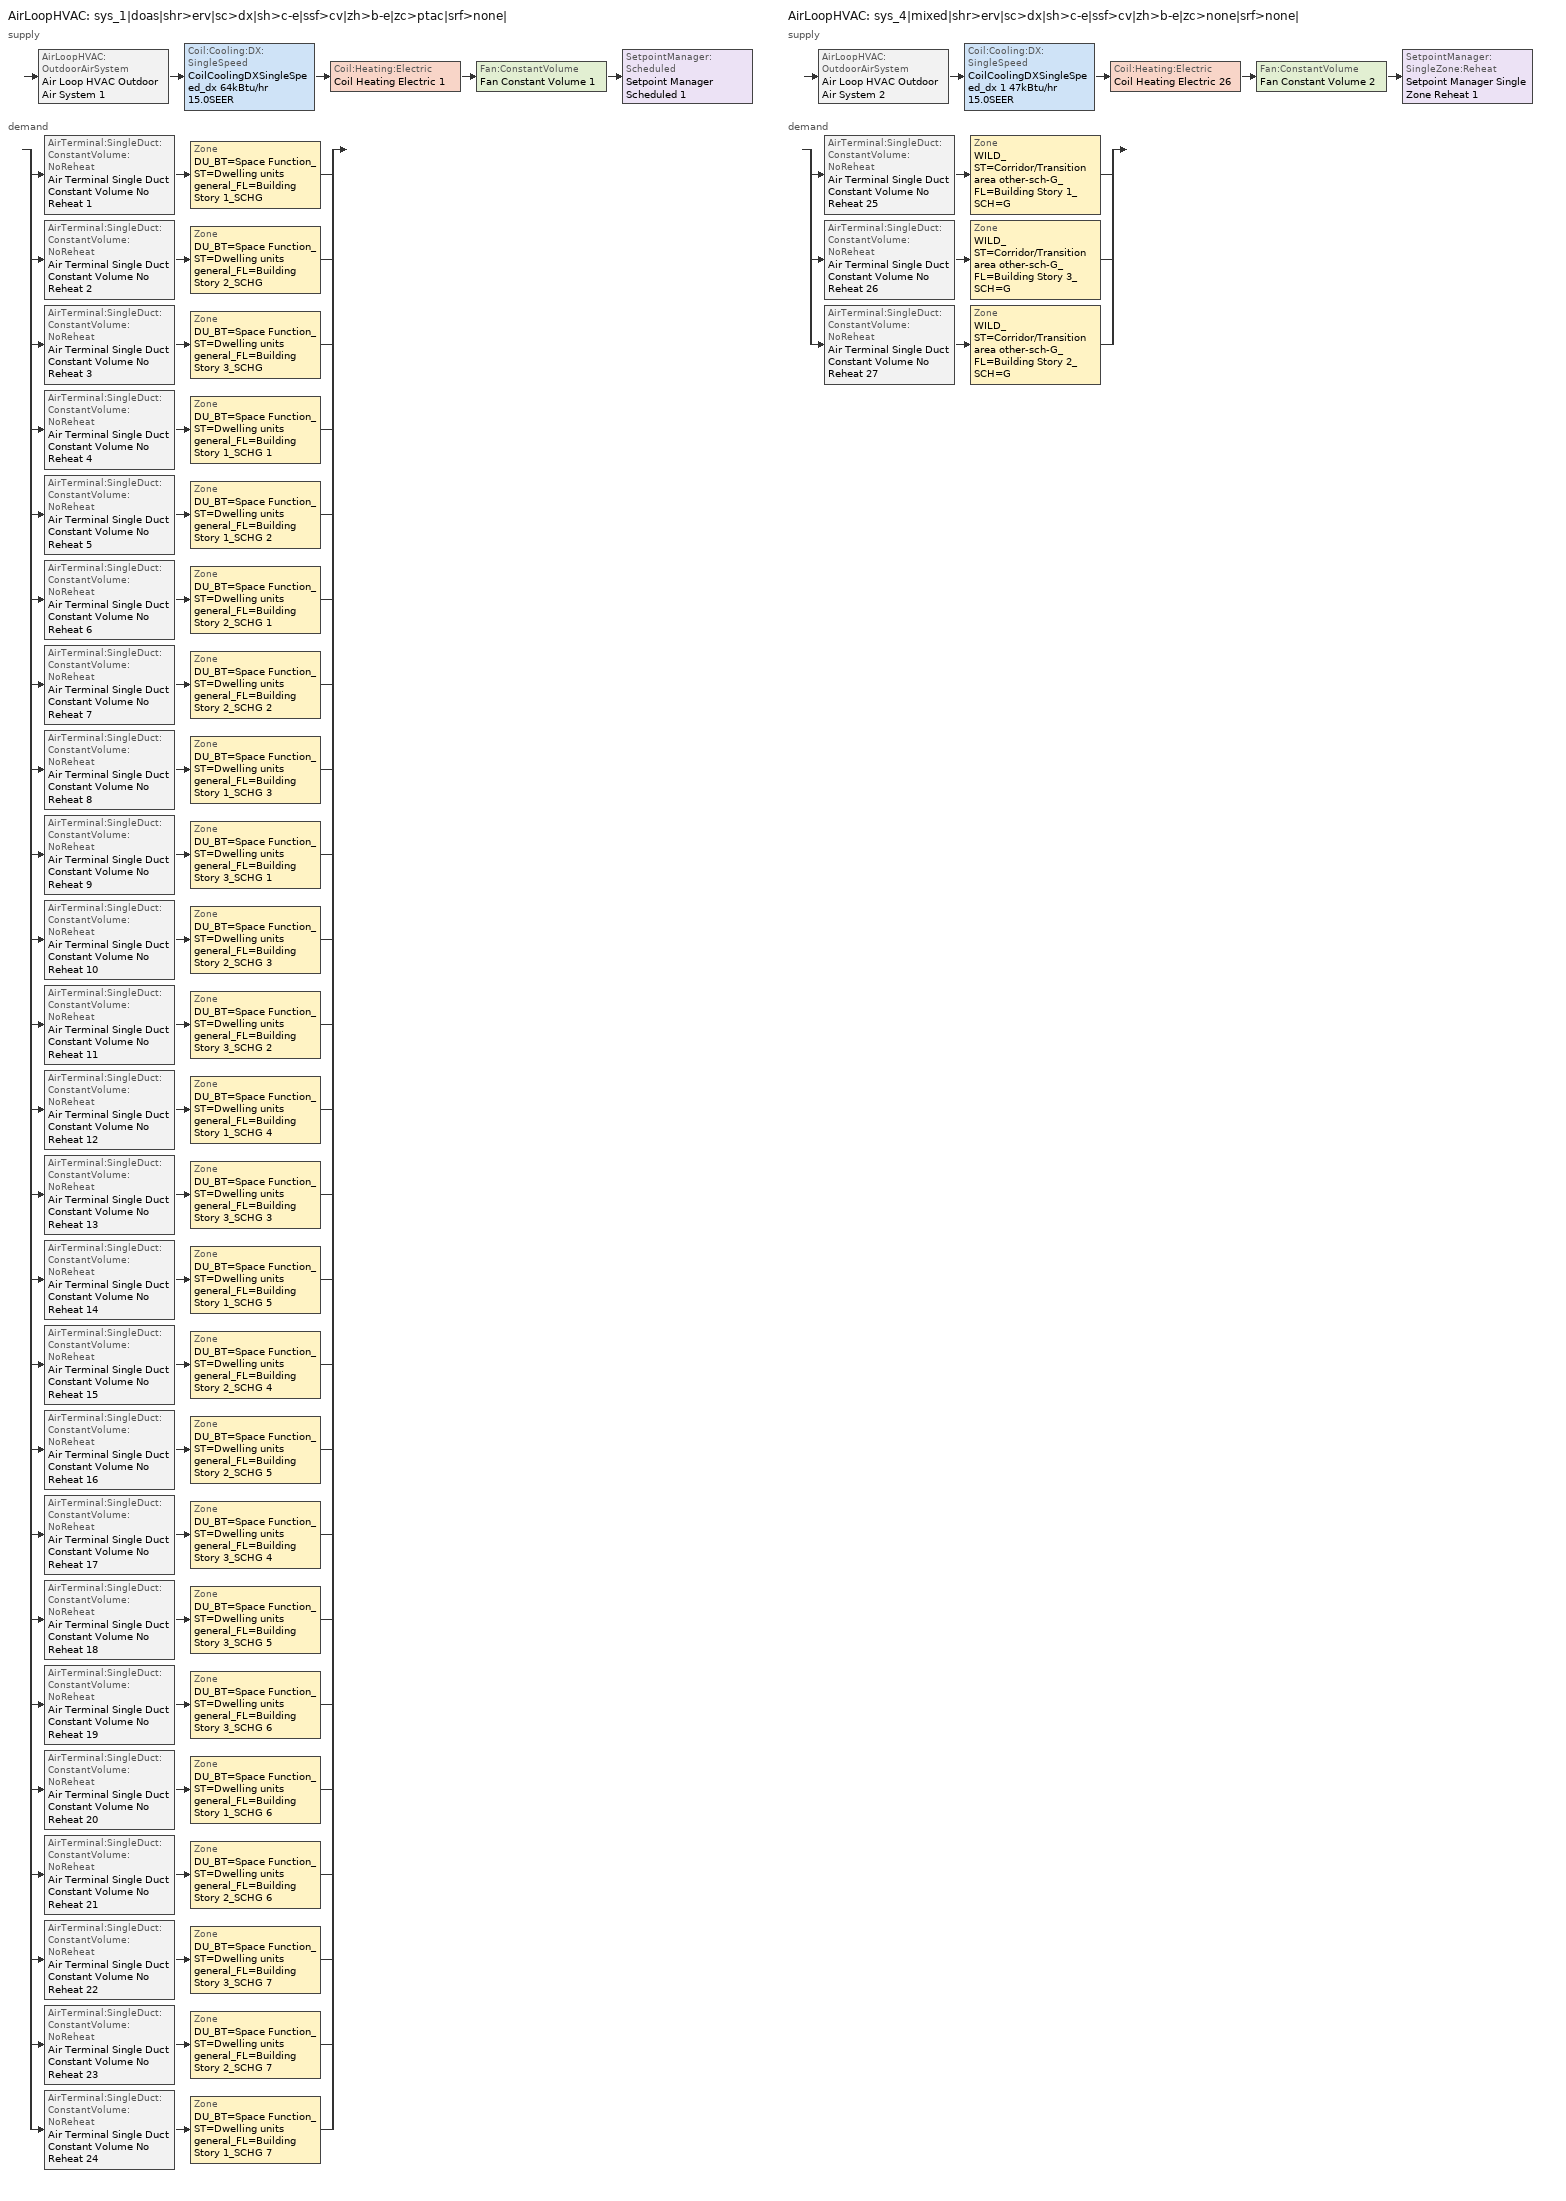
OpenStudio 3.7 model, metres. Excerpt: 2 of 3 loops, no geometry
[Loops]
AirLoopHVAC 'sys_1|doas|shr>erv|sc>dx|sh>c-e|ssf>cv|zh>b-e|zc>ptac|srf>none|'
 supply: AirLoopHVAC:OutdoorAirSystem 'Air Loop HVAC Outdoor Air System 1' > Coil:Cooling:DX:SingleSpeed 'CoilCoolingDXSingleSpeed_dx 64kBtu/hr 15.0SEER' > Coil:Heating:Electric 'Coil Heating Electric 1' > Fan:ConstantVolume 'Fan Constant Volume 1' > SetpointManager:Scheduled 'Setpoint Manager Scheduled 1'
 demand: split
  | AirTerminal:SingleDuct:ConstantVolume:NoReheat 'Air Terminal Single Duct Constant Volume No Reheat 1' > Zone 'DU_BT=Space Function_ST=Dwelling units general_FL=Building Story 1_SCHG'
  | AirTerminal:SingleDuct:ConstantVolume:NoReheat 'Air Terminal Single Duct Constant Volume No Reheat 2' > Zone 'DU_BT=Space Function_ST=Dwelling units general_FL=Building Story 2_SCHG'
  | AirTerminal:SingleDuct:ConstantVolume:NoReheat 'Air Terminal Single Duct Constant Volume No Reheat 3' > Zone 'DU_BT=Space Function_ST=Dwelling units general_FL=Building Story 3_SCHG'
  | AirTerminal:SingleDuct:ConstantVolume:NoReheat 'Air Terminal Single Duct Constant Volume No Reheat 4' > Zone 'DU_BT=Space Function_ST=Dwelling units general_FL=Building Story 1_SCHG 1'
  | AirTerminal:SingleDuct:ConstantVolume:NoReheat 'Air Terminal Single Duct Constant Volume No Reheat 5' > Zone 'DU_BT=Space Function_ST=Dwelling units general_FL=Building Story 1_SCHG 2'
  | AirTerminal:SingleDuct:ConstantVolume:NoReheat 'Air Terminal Single Duct Constant Volume No Reheat 6' > Zone 'DU_BT=Space Function_ST=Dwelling units general_FL=Building Story 2_SCHG 1'
  | AirTerminal:SingleDuct:ConstantVolume:NoReheat 'Air Terminal Single Duct Constant Volume No Reheat 7' > Zone 'DU_BT=Space Function_ST=Dwelling units general_FL=Building Story 2_SCHG 2'
  | AirTerminal:SingleDuct:ConstantVolume:NoReheat 'Air Terminal Single Duct Constant Volume No Reheat 8' > Zone 'DU_BT=Space Function_ST=Dwelling units general_FL=Building Story 1_SCHG 3'
  | AirTerminal:SingleDuct:ConstantVolume:NoReheat 'Air Terminal Single Duct Constant Volume No Reheat 9' > Zone 'DU_BT=Space Function_ST=Dwelling units general_FL=Building Story 3_SCHG 1'
  | AirTerminal:SingleDuct:ConstantVolume:NoReheat 'Air Terminal Single Duct Constant Volume No Reheat 10' > Zone 'DU_BT=Space Function_ST=Dwelling units general_FL=Building Story 2_SCHG 3'
  | AirTerminal:SingleDuct:ConstantVolume:NoReheat 'Air Terminal Single Duct Constant Volume No Reheat 11' > Zone 'DU_BT=Space Function_ST=Dwelling units general_FL=Building Story 3_SCHG 2'
  | AirTerminal:SingleDuct:ConstantVolume:NoReheat 'Air Terminal Single Duct Constant Volume No Reheat 12' > Zone 'DU_BT=Space Function_ST=Dwelling units general_FL=Building Story 1_SCHG 4'
  | AirTerminal:SingleDuct:ConstantVolume:NoReheat 'Air Terminal Single Duct Constant Volume No Reheat 13' > Zone 'DU_BT=Space Function_ST=Dwelling units general_FL=Building Story 3_SCHG 3'
  | AirTerminal:SingleDuct:ConstantVolume:NoReheat 'Air Terminal Single Duct Constant Volume No Reheat 14' > Zone 'DU_BT=Space Function_ST=Dwelling units general_FL=Building Story 1_SCHG 5'
  | AirTerminal:SingleDuct:ConstantVolume:NoReheat 'Air Terminal Single Duct Constant Volume No Reheat 15' > Zone 'DU_BT=Space Function_ST=Dwelling units general_FL=Building Story 2_SCHG 4'
  | AirTerminal:SingleDuct:ConstantVolume:NoReheat 'Air Terminal Single Duct Constant Volume No Reheat 16' > Zone 'DU_BT=Space Function_ST=Dwelling units general_FL=Building Story 2_SCHG 5'
  | AirTerminal:SingleDuct:ConstantVolume:NoReheat 'Air Terminal Single Duct Constant Volume No Reheat 17' > Zone 'DU_BT=Space Function_ST=Dwelling units general_FL=Building Story 3_SCHG 4'
  | AirTerminal:SingleDuct:ConstantVolume:NoReheat 'Air Terminal Single Duct Constant Volume No Reheat 18' > Zone 'DU_BT=Space Function_ST=Dwelling units general_FL=Building Story 3_SCHG 5'
  | AirTerminal:SingleDuct:ConstantVolume:NoReheat 'Air Terminal Single Duct Constant Volume No Reheat 19' > Zone 'DU_BT=Space Function_ST=Dwelling units general_FL=Building Story 3_SCHG 6'
  | AirTerminal:SingleDuct:ConstantVolume:NoReheat 'Air Terminal Single Duct Constant Volume No Reheat 20' > Zone 'DU_BT=Space Function_ST=Dwelling units general_FL=Building Story 1_SCHG 6'
  | AirTerminal:SingleDuct:ConstantVolume:NoReheat 'Air Terminal Single Duct Constant Volume No Reheat 21' > Zone 'DU_BT=Space Function_ST=Dwelling units general_FL=Building Story 2_SCHG 6'
  | AirTerminal:SingleDuct:ConstantVolume:NoReheat 'Air Terminal Single Duct Constant Volume No Reheat 22' > Zone 'DU_BT=Space Function_ST=Dwelling units general_FL=Building Story 3_SCHG 7'
  | AirTerminal:SingleDuct:ConstantVolume:NoReheat 'Air Terminal Single Duct Constant Volume No Reheat 23' > Zone 'DU_BT=Space Function_ST=Dwelling units general_FL=Building Story 2_SCHG 7'
  | AirTerminal:SingleDuct:ConstantVolume:NoReheat 'Air Terminal Single Duct Constant Volume No Reheat 24' > Zone 'DU_BT=Space Function_ST=Dwelling units general_FL=Building Story 1_SCHG 7'
AirLoopHVAC 'sys_4|mixed|shr>erv|sc>dx|sh>c-e|ssf>cv|zh>b-e|zc>none|srf>none|'
 supply: AirLoopHVAC:OutdoorAirSystem 'Air Loop HVAC Outdoor Air System 2' > Coil:Cooling:DX:SingleSpeed 'CoilCoolingDXSingleSpeed_dx 1 47kBtu/hr 15.0SEER' > Coil:Heating:Electric 'Coil Heating Electric 26' > Fan:ConstantVolume 'Fan Constant Volume 2' > SetpointManager:SingleZone:Reheat 'Setpoint Manager Single Zone Reheat 1'
 demand: split
  | AirTerminal:SingleDuct:ConstantVolume:NoReheat 'Air Terminal Single Duct Constant Volume No Reheat 25' > Zone 'WILD_ST=Corridor/Transition area other-sch-G_FL=Building Story 1_SCH=G'
  | AirTerminal:SingleDuct:ConstantVolume:NoReheat 'Air Terminal Single Duct Constant Volume No Reheat 26' > Zone 'WILD_ST=Corridor/Transition area other-sch-G_FL=Building Story 3_SCH=G'
  | AirTerminal:SingleDuct:ConstantVolume:NoReheat 'Air Terminal Single Duct Constant Volume No Reheat 27' > Zone 'WILD_ST=Corridor/Transition area other-sch-G_FL=Building Story 2_SCH=G'
[Sizing:Zone] Zone Cooling Design Supply Air Temperature Input Method=TemperatureDifference; Zone Cooling Design Supply Air Temperature {C}=14; Zone Cooling Design Supply Air Temperature Difference {deltaC}=11; Zone Heating Design Supply Air Temperature Input Method=TemperatureDifference; Zone Heating Design Supply Air Temperature {C}=40; Zone Heating Design Supply Air Temperature Difference {deltaC}=21; Zone Cooling Design Supply Air Humidity Ratio {kg-H2O/kg-air}=0.0085; Zone Heating Design Supply Air Humidity Ratio {kg-H2O/kg-air}=0.008; Zone Heating Sizing Factor=1.3; Zone Cooling Sizing Factor=1.1; Cooling Design Air Flow Method=DesignDay; Heating Design Air Flow Method=DesignDay; Account for Dedicated Outdoor Air System=No; Dedicated Outdoor Air System Control Strategy=NeutralSupplyAir; Dedicated Outdoor Air Low Setpoint Temperature for Design {C}=autosize; Dedicated Outdoor Air High Setpoint Temperature for Design {C}=autosize; Zone Load Sizing Method=Sensible Load Only No Latent Load; Zone Latent Cooling Design Supply Air Humidity Ratio Input Method=HumidityRatioDifference; Zone Cooling Design Supply Air Humidity Ratio Difference {kgWater/kgDryAir}=0.005; Zone Latent Heating Design Supply Air Humidity Ratio Input Method=HumidityRatioDifference; Zone Humidification Design Supply Air Humidity Ratio Difference {kgWater/kgDryAir}=0.005
DU_BT=Space Function_ST=Dwelling units general_FL=Building Story 1_SCHG; DU_BT=Space Function_ST=Dwelling units general_FL=Building Story 2_SCHG; DU_BT=Space Function_ST=Dwelling units general_FL=Building Story 3_SCHG; DU_BT=Space Function_ST=Dwelling units general_FL=Building Story 1_SCHG 1; DU_BT=Space Function_ST=Dwelling units general_FL=Building Story 1_SCHG 2; DU_BT=Space Function_ST=Dwelling units general_FL=Building Story 2_SCHG 1; DU_BT=Space Function_ST=Dwelling units general_FL=Building Story 2_SCHG 2; DU_BT=Space Function_ST=Dwelling units general_FL=Building Story 1_SCHG 3; DU_BT=Space Function_ST=Dwelling units general_FL=Building Story 3_SCHG 1; DU_BT=Space Function_ST=Dwelling units general_FL=Building Story 2_SCHG 3; DU_BT=Space Function_ST=Dwelling units general_FL=Building Story 3_SCHG 2; DU_BT=Space Function_ST=Dwelling units general_FL=Building Story 1_SCHG 4; DU_BT=Space Function_ST=Dwelling units general_FL=Building Story 3_SCHG 3; DU_BT=Space Function_ST=Dwelling units general_FL=Building Story 1_SCHG 5; DU_BT=Space Function_ST=Dwelling units general_FL=Building Story 2_SCHG 4; DU_BT=Space Function_ST=Dwelling units general_FL=Building Story 2_SCHG 5; DU_BT=Space Function_ST=Dwelling units general_FL=Building Story 3_SCHG 4; DU_BT=Space Function_ST=Dwelling units general_FL=Building Story 3_SCHG 5; DU_BT=Space Function_ST=Dwelling units general_FL=Building Story 3_SCHG 6; DU_BT=Space Function_ST=Dwelling units general_FL=Building Story 1_SCHG 6; DU_BT=Space Function_ST=Dwelling units general_FL=Building Story 2_SCHG 6; DU_BT=Space Function_ST=Dwelling units general_FL=Building Story 3_SCHG 7; DU_BT=Space Function_ST=Dwelling units general_FL=Building Story 2_SCHG 7; DU_BT=Space Function_ST=Dwelling units general_FL=Building Story 1_SCHG 7; WILD_ST=Corridor/Transition area other-sch-G_FL=Building Story 1_SCH=G; WILD_ST=Corridor/Transition area other-sch-G_FL=Building Story 3_SCH=G; WILD_ST=Corridor/Transition area other-sch-G_FL=Building Story 2_SCH=G
[Zone equipment]
DU_BT=Space Function_ST=Dwelling units general_FL=Building Story 1_SCHG: DU_BT=Space Function_ST=Dwelling units general_FL=Building Story 1_SCHG PTAC, Zone HVAC Baseboard Convective Electric 1, Air Terminal Single Duct Constant Volume No Reheat 1
DU_BT=Space Function_ST=Dwelling units general_FL=Building Story 2_SCHG: DU_BT=Space Function_ST=Dwelling units general_FL=Building Story 2_SCHG PTAC, Zone HVAC Baseboard Convective Electric 2, Air Terminal Single Duct Constant Volume No Reheat 2
DU_BT=Space Function_ST=Dwelling units general_FL=Building Story 3_SCHG: DU_BT=Space Function_ST=Dwelling units general_FL=Building Story 3_SCHG PTAC, Zone HVAC Baseboard Convective Electric 3, Air Terminal Single Duct Constant Volume No Reheat 3
DU_BT=Space Function_ST=Dwelling units general_FL=Building Story 1_SCHG 1: DU_BT=Space Function_ST=Dwelling units general_FL=Building Story 1_SCHG 1 PTAC, Zone HVAC Baseboard Convective Electric 4, Air Terminal Single Duct Constant Volume No Reheat 4
DU_BT=Space Function_ST=Dwelling units general_FL=Building Story 1_SCHG 2: DU_BT=Space Function_ST=Dwelling units general_FL=Building Story 1_SCHG 2 PTAC, Zone HVAC Baseboard Convective Electric 5, Air Terminal Single Duct Constant Volume No Reheat 5
DU_BT=Space Function_ST=Dwelling units general_FL=Building Story 2_SCHG 1: DU_BT=Space Function_ST=Dwelling units general_FL=Building Story 2_SCHG 1 PTAC, Zone HVAC Baseboard Convective Electric 6, Air Terminal Single Duct Constant Volume No Reheat 6
DU_BT=Space Function_ST=Dwelling units general_FL=Building Story 2_SCHG 2: DU_BT=Space Function_ST=Dwelling units general_FL=Building Story 2_SCHG 2 PTAC, Zone HVAC Baseboard Convective Electric 7, Air Terminal Single Duct Constant Volume No Reheat 7
DU_BT=Space Function_ST=Dwelling units general_FL=Building Story 1_SCHG 3: DU_BT=Space Function_ST=Dwelling units general_FL=Building Story 1_SCHG 3 PTAC, Zone HVAC Baseboard Convective Electric 8, Air Terminal Single Duct Constant Volume No Reheat 8
DU_BT=Space Function_ST=Dwelling units general_FL=Building Story 3_SCHG 1: DU_BT=Space Function_ST=Dwelling units general_FL=Building Story 3_SCHG 1 PTAC, Zone HVAC Baseboard Convective Electric 9, Air Terminal Single Duct Constant Volume No Reheat 9
DU_BT=Space Function_ST=Dwelling units general_FL=Building Story 2_SCHG 3: DU_BT=Space Function_ST=Dwelling units general_FL=Building Story 2_SCHG 3 PTAC, Zone HVAC Baseboard Convective Electric 10, Air Terminal Single Duct Constant Volume No Reheat 10
DU_BT=Space Function_ST=Dwelling units general_FL=Building Story 3_SCHG 2: DU_BT=Space Function_ST=Dwelling units general_FL=Building Story 3_SCHG 2 PTAC, Zone HVAC Baseboard Convective Electric 11, Air Terminal Single Duct Constant Volume No Reheat 11
DU_BT=Space Function_ST=Dwelling units general_FL=Building Story 1_SCHG 4: DU_BT=Space Function_ST=Dwelling units general_FL=Building Story 1_SCHG 4 PTAC, Zone HVAC Baseboard Convective Electric 12, Air Terminal Single Duct Constant Volume No Reheat 12
DU_BT=Space Function_ST=Dwelling units general_FL=Building Story 3_SCHG 3: DU_BT=Space Function_ST=Dwelling units general_FL=Building Story 3_SCHG 3 PTAC, Zone HVAC Baseboard Convective Electric 13, Air Terminal Single Duct Constant Volume No Reheat 13
DU_BT=Space Function_ST=Dwelling units general_FL=Building Story 1_SCHG 5: DU_BT=Space Function_ST=Dwelling units general_FL=Building Story 1_SCHG 5 PTAC, Zone HVAC Baseboard Convective Electric 14, Air Terminal Single Duct Constant Volume No Reheat 14
DU_BT=Space Function_ST=Dwelling units general_FL=Building Story 2_SCHG 4: DU_BT=Space Function_ST=Dwelling units general_FL=Building Story 2_SCHG 4 PTAC, Zone HVAC Baseboard Convective Electric 15, Air Terminal Single Duct Constant Volume No Reheat 15
DU_BT=Space Function_ST=Dwelling units general_FL=Building Story 2_SCHG 5: DU_BT=Space Function_ST=Dwelling units general_FL=Building Story 2_SCHG 5 PTAC, Zone HVAC Baseboard Convective Electric 16, Air Terminal Single Duct Constant Volume No Reheat 16
DU_BT=Space Function_ST=Dwelling units general_FL=Building Story 3_SCHG 4: DU_BT=Space Function_ST=Dwelling units general_FL=Building Story 3_SCHG 4 PTAC, Zone HVAC Baseboard Convective Electric 17, Air Terminal Single Duct Constant Volume No Reheat 17
DU_BT=Space Function_ST=Dwelling units general_FL=Building Story 3_SCHG 5: DU_BT=Space Function_ST=Dwelling units general_FL=Building Story 3_SCHG 5 PTAC, Zone HVAC Baseboard Convective Electric 18, Air Terminal Single Duct Constant Volume No Reheat 18
DU_BT=Space Function_ST=Dwelling units general_FL=Building Story 3_SCHG 6: DU_BT=Space Function_ST=Dwelling units general_FL=Building Story 3_SCHG 6 PTAC, Zone HVAC Baseboard Convective Electric 19, Air Terminal Single Duct Constant Volume No Reheat 19
DU_BT=Space Function_ST=Dwelling units general_FL=Building Story 1_SCHG 6: DU_BT=Space Function_ST=Dwelling units general_FL=Building Story 1_SCHG 6 PTAC, Zone HVAC Baseboard Convective Electric 20, Air Terminal Single Duct Constant Volume No Reheat 20
DU_BT=Space Function_ST=Dwelling units general_FL=Building Story 2_SCHG 6: DU_BT=Space Function_ST=Dwelling units general_FL=Building Story 2_SCHG 6 PTAC, Zone HVAC Baseboard Convective Electric 21, Air Terminal Single Duct Constant Volume No Reheat 21
DU_BT=Space Function_ST=Dwelling units general_FL=Building Story 3_SCHG 7: DU_BT=Space Function_ST=Dwelling units general_FL=Building Story 3_SCHG 7 PTAC, Zone HVAC Baseboard Convective Electric 22, Air Terminal Single Duct Constant Volume No Reheat 22
DU_BT=Space Function_ST=Dwelling units general_FL=Building Story 2_SCHG 7: DU_BT=Space Function_ST=Dwelling units general_FL=Building Story 2_SCHG 7 PTAC, Zone HVAC Baseboard Convective Electric 23, Air Terminal Single Duct Constant Volume No Reheat 23
DU_BT=Space Function_ST=Dwelling units general_FL=Building Story 1_SCHG 7: DU_BT=Space Function_ST=Dwelling units general_FL=Building Story 1_SCHG 7 PTAC, Zone HVAC Baseboard Convective Electric 24, Air Terminal Single Duct Constant Volume No Reheat 24
WILD_ST=Corridor/Transition area other-sch-G_FL=Building Story 1_SCH=G: Zone HVAC Baseboard Convective Electric 25, Air Terminal Single Duct Constant Volume No Reheat 25
WILD_ST=Corridor/Transition area other-sch-G_FL=Building Story 3_SCH=G: Zone HVAC Baseboard Convective Electric 26, Air Terminal Single Duct Constant Volume No Reheat 26
WILD_ST=Corridor/Transition area other-sch-G_FL=Building Story 2_SCH=G: Zone HVAC Baseboard Convective Electric 27, Air Terminal Single Duct Constant Volume No Reheat 27
[AirLoopHVAC] Design Supply Air Flow Rate {m3/s}=autosize; Design Return Air Flow Fraction of Supply Air Flow=1
Name | Availability Schedule
sys_1|doas|shr>erv|sc>dx|sh>c-e|ssf>cv|zh>b-e|zc>ptac|srf>none| | sys_1|doas|shr>none|sc>dx|sh>c-e|ssf>cv|zh>b-e|zc>ptac|srf>none| Occ Sch
sys_4|mixed|shr>erv|sc>dx|sh>c-e|ssf>cv|zh>b-e|zc>none|srf>none| | sys_4|mixed|shr>none|sc>dx|sh>c-e|ssf>cv|zh>b-e|zc>none|srf>none| Occ Sch
[Sizing:System] Design Outdoor Air Flow Rate {m3/s}=Autosize; Central Heating Maximum System Air Flow Ratio=1; Preheat Design Temperature {C}=7; Preheat Design Humidity Ratio {kg-H2O/kg-Air}=0.008; Precool Design Temperature {C}=13; Precool Design Humidity Ratio {kg-H2O/kg-Air}=0.008; Central Cooling Design Supply Air Temperature {C}=13; Central Heating Design Supply Air Temperature {C}=43; Sizing Option=NonCoincident; Central Cooling Design Supply Air Humidity Ratio {kg-H2O/kg-Air}=0.0085; Central Heating Design Supply Air Humidity Ratio {kg-H2O/kg-Air}=0.008; Cooling Design Air Flow Method=DesignDay; Cooling Design Air Flow Rate {m3/s}=0; Heating Design Air Flow Method=DesignDay; Heating Design Air Flow Rate {m3/s}=0; System Outdoor Air Method=ZoneSum; Zone Maximum Outdoor Air Fraction=1; Cooling Supply Air Flow Rate Per Floor Area {m3/s-m2}=0.00996765; Cooling Fraction of Autosized Cooling Supply Air Flow Rate=1; Cooling Supply Air Flow Rate Per Unit Cooling Capacity {m3/s-W}=3.94755e-05; Heating Supply Air Flow Rate Per Floor Area {m3/s-m2}=0.00996765; Heating Fraction of Autosized Heating Supply Air Flow Rate=1; Heating Fraction of Autosized Cooling Supply Air Flow Rate=1; Heating Supply Air Flow Rate Per Unit Heating Capacity {m3/s-W}=3.15882e-05; Cooling Design Capacity Method=CoolingDesignCapacity; Cooling Design Capacity {W}=autosize; Cooling Design Capacity Per Floor Area {W/m2}=234.7; Fraction of Autosized Cooling Design Capacity=1; Heating Design Capacity Method=HeatingDesignCapacity; Heating Design Capacity {W}=autosize; Heating Design Capacity Per Floor Area {W/m2}=157; Fraction of Autosized Heating Design Capacity=1; Central Cooling Capacity Control Method=OnOff; Occupant Diversity=autosize
Name | Type of Load to Size On | 100% Outdoor Air in Cooling | 100% Outdoor Air in Heating
sys_1|doas|shr>erv|sc>dx|sh>c-e|ssf>cv|zh>b-e|zc>ptac|srf>none| | VentilationRequirement | Yes | Yes
sys_4|mixed|shr>erv|sc>dx|sh>c-e|ssf>cv|zh>b-e|zc>none|srf>none| | Sensible | No | No
[Fan:ConstantVolume] Availability Schedule=Always On Discrete; Fan Total Efficiency=0.39975; Pressure Rise {Pa}=640; Maximum Flow Rate {m3/s}=AutoSize; Motor Efficiency=0.615
Fan Constant Volume 1; Fan Constant Volume 2
[Coil:Heating:Electric]
Name | Availability Schedule
Coil Heating Electric 1; Coil Heating Electric 26 | Always On Discrete
Coil Heating Electric 2; Coil Heating Electric 3; Coil Heating Electric 4; Coil Heating Electric 5; Coil Heating Electric 6; Coil Heating Electric 7; Coil Heating Electric 8; Coil Heating Electric 9; Coil Heating Electric 10; Coil Heating Electric 11; Coil Heating Electric 12; Coil Heating Electric 13; Coil Heating Electric 14; Coil Heating Electric 15; Coil Heating Electric 16; Coil Heating Electric 17; Coil Heating Electric 18; Coil Heating Electric 19; Coil Heating Electric 20; Coil Heating Electric 21; Coil Heating Electric 22; Coil Heating Electric 23; Coil Heating Electric 24; Coil Heating Electric 25 | ON_OFF_ALWAYS_OFF
[Coil:Cooling:DX:SingleSpeed] Availability Schedule=Always On Discrete; Rated Total Cooling Capacity {W}=autosize; Rated Sensible Heat Ratio=autosize; Rated Air Flow Rate {m3/s}=autosize; Rated Evaporator Fan Power Per Volume Flow Rate 2017 {W/(m3/s)}=773.3; Rated Evaporator Fan Power Per Volume Flow Rate 2023 {W/(m3/s)}=934.4; Total Cooling Capacity Function of Temperature Curve=DXCOOL-NECB2011-REF-CAPFT; Total Cooling Capacity Function of Flow Fraction Curve=DXCOOL-NECB2011-REF-CAPFFLOW; Energy Input Ratio Function of Temperature Curve=DXCOOL-NECB2011-REF-COOLEIRFT; Energy Input Ratio Function of Flow Fraction Curve=DXCOOL-NECB2011-REF-COOLEIRFFLOW; Part Load Fraction Correlation Curve=DXCOOL-NECB2011-REF-COOLPLFFPLR; Minimum Outdoor Dry-Bulb Temperature for Compressor Operation {C}=-25; Nominal Time for Condensate Removal to Begin {s}=0; Ratio of Initial Moisture Evaporation Rate and Steady State Latent Capacity=0; Maximum Cycling Rate {cycles/hr}=0; Latent Capacity Time Constant {s}=0; Condenser Type=AirCooled; Evaporative Condenser Effectiveness=0.9; Evaporative Condenser Air Flow Rate {m3/s}=autosize; Evaporative Condenser Pump Rated Power Consumption {W}=autosize; Crankcase Heater Capacity {W}=0; Maximum Outdoor Dry-Bulb Temperature for Crankcase Heater Operation {C}=10; Basin Heater Capacity {W/K}=0; Basin Heater Setpoint Temperature {C}=2
Name | Rated COP {W/W}
CoilCoolingDXSingleSpeed_dx 64kBtu/hr 15.0SEER; CoilCoolingDXSingleSpeed_dx 1 47kBtu/hr 15.0SEER | 3.984
Coil Cooling DX Single Speed 1 8kBtu/hr 11.7EER | 4.04732
Coil Cooling DX Single Speed 2 8kBtu/hr 11.5EER | 3.9678
Coil Cooling DX Single Speed 3 26kBtu/hr 9.5EER; Coil Cooling DX Single Speed 5 15kBtu/hr 9.5EER; Coil Cooling DX Single Speed 7 21kBtu/hr 9.5EER; Coil Cooling DX Single Speed 9 22kBtu/hr 9.5EER; Coil Cooling DX Single Speed 10 19kBtu/hr 9.5EER; Coil Cooling DX Single Speed 11 29kBtu/hr 9.5EER; Coil Cooling DX Single Speed 13 31kBtu/hr 9.5EER; Coil Cooling DX Single Speed 14 17kBtu/hr 9.5EER; Coil Cooling DX Single Speed 15 23kBtu/hr 9.5EER; Coil Cooling DX Single Speed 16 19kBtu/hr 9.5EER; Coil Cooling DX Single Speed 18 26kBtu/hr 9.5EER; Coil Cooling DX Single Speed 21 25kBtu/hr 9.5EER; Coil Cooling DX Single Speed 22 24kBtu/hr 9.5EER; Coil Cooling DX Single Speed 23 18kBtu/hr 9.5EER | 3.3002
Coil Cooling DX Single Speed 4 11kBtu/hr 10.9EER | 3.75586
Coil Cooling DX Single Speed 6 9kBtu/hr 11.3EER | 3.90838
Coil Cooling DX Single Speed 8 14kBtu/hr 9.7EER | 3.37559
Coil Cooling DX Single Speed 12 12kBtu/hr 10.4EER | 3.59611
Coil Cooling DX Single Speed 17 12kBtu/hr 10.3EER | 3.56462
Coil Cooling DX Single Speed 19 13kBtu/hr 10.3EER | 3.55854
Coil Cooling DX Single Speed 20 8kBtu/hr 11.7EER | 4.04721
Coil Cooling DX Single Speed 24 12kBtu/hr 10.5EER | 3.62809
[Controller:OutdoorAir] Minimum Outdoor Air Flow Rate {m3/s}=autosize; Maximum Outdoor Air Flow Rate {m3/s}=Autosize; Economizer Control Type=NoEconomizer; Economizer Control Action Type=ModulateFlow; Economizer Maximum Limit Dry-Bulb Temperature {C}=28; Economizer Maximum Limit Enthalpy {J/kg}=64000; Economizer Minimum Limit Dry-Bulb Temperature {C}=-100; Lockout Type=NoLockout; Minimum Limit Type=FixedMinimum; High Humidity Control=No; Economizer Operation Staging=InterlockedWithMechanicalCooling
Name | Minimum Outdoor Air Schedule | Controller Mechanical Ventilation | Heat Recovery Bypass Control Type
Controller Outdoor Air 1 | sys_1|doas|shr>none|sc>dx|sh>c-e|ssf>cv|zh>b-e|zc>ptac|srf>none| Occ Sch | Controller Mechanical Ventilation 1 | BypassWhenWithinEconomizerLimits
Controller Outdoor Air 2 | sys_4|mixed|shr>none|sc>dx|sh>c-e|ssf>cv|zh>b-e|zc>none|srf>none| Occ Sch | Controller Mechanical Ventilation 2 | BypassWhenOAFlowGreaterThanMinimum
[Controller:MechanicalVentilation] Availability Schedule=Always On Discrete; System Outdoor Air Method=ZoneSum
Controller Mechanical Ventilation 1; Controller Mechanical Ventilation 2
[AirLoopHVAC:OutdoorAirSystem]
Name | Controller
Air Loop HVAC Outdoor Air System 1 | Controller Outdoor Air 1
Air Loop HVAC Outdoor Air System 2 | Controller Outdoor Air 2
[SetpointManager:Scheduled]
Setpoint Manager Scheduled 1: Control Variable=Temperature; Schedule=Makeup-Air Unit Supply Air Temp; Setpoint Node or NodeList=sys_1|doas|shr>erv|sc>dx|sh>c-e|ssf>cv|zh>b-e|zc>ptac|srf>none| Supply Outlet Node
[Fan:OnOff] Availability Schedule=Always On Discrete; Fan Total Efficiency=0.39975; Pressure Rise {Pa}=331.288; Maximum Flow Rate {m3/s}=autosize; Motor Efficiency=0.615; Motor In Airstream Fraction=1
Name | Fan Power Ratio Function of Speed Ratio Curve | Fan Efficiency Ratio Function of Speed Ratio Curve
Fan On Off 1 | Fan On Off Power Curve | Fan On Off Efficiency Curve
Fan On Off 2 | Fan On Off Power Curve 1 | Fan On Off Efficiency Curve 1
Fan On Off 3 | Fan On Off Power Curve 2 | Fan On Off Efficiency Curve 2
Fan On Off 4 | Fan On Off Power Curve 3 | Fan On Off Efficiency Curve 3
Fan On Off 5 | Fan On Off Power Curve 4 | Fan On Off Efficiency Curve 4
Fan On Off 6 | Fan On Off Power Curve 5 | Fan On Off Efficiency Curve 5
Fan On Off 7 | Fan On Off Power Curve 6 | Fan On Off Efficiency Curve 6
Fan On Off 8 | Fan On Off Power Curve 7 | Fan On Off Efficiency Curve 7
Fan On Off 9 | Fan On Off Power Curve 8 | Fan On Off Efficiency Curve 8
Fan On Off 10 | Fan On Off Power Curve 9 | Fan On Off Efficiency Curve 9
Fan On Off 11 | Fan On Off Power Curve 10 | Fan On Off Efficiency Curve 10
Fan On Off 12 | Fan On Off Power Curve 11 | Fan On Off Efficiency Curve 11
Fan On Off 13 | Fan On Off Power Curve 12 | Fan On Off Efficiency Curve 12
Fan On Off 14 | Fan On Off Power Curve 13 | Fan On Off Efficiency Curve 13
Fan On Off 15 | Fan On Off Power Curve 14 | Fan On Off Efficiency Curve 14
Fan On Off 16 | Fan On Off Power Curve 15 | Fan On Off Efficiency Curve 15
Fan On Off 17 | Fan On Off Power Curve 16 | Fan On Off Efficiency Curve 16
Fan On Off 18 | Fan On Off Power Curve 17 | Fan On Off Efficiency Curve 17
Fan On Off 19 | Fan On Off Power Curve 18 | Fan On Off Efficiency Curve 18
Fan On Off 20 | Fan On Off Power Curve 19 | Fan On Off Efficiency Curve 19
Fan On Off 21 | Fan On Off Power Curve 20 | Fan On Off Efficiency Curve 20
Fan On Off 22 | Fan On Off Power Curve 21 | Fan On Off Efficiency Curve 21
Fan On Off 23 | Fan On Off Power Curve 22 | Fan On Off Efficiency Curve 22
Fan On Off 24 | Fan On Off Power Curve 23 | Fan On Off Efficiency Curve 23
[ZoneHVAC:PackagedTerminalAirConditioner] Availability Schedule=Always On Discrete; Supply Air Flow Rate During Cooling Operation {m3/s}=Autosize; Supply Air Flow Rate During Heating Operation {m3/s}=Autosize; Supply Air Flow Rate When No Cooling or Heating is Needed {m3/s}=Autosize; Outdoor Air Flow Rate During Cooling Operation {m3/s}=1e-05; Outdoor Air Flow Rate During Heating Operation {m3/s}=1e-05; Outdoor Air Flow Rate When No Cooling or Heating is Needed {m3/s}=1e-05; Fan Placement=DrawThrough; Supply Air Fan Operating Mode Schedule=ON_OFF_ALWAYS_OFF
Name | Supply Air Fan | Heating Coil | Cooling Coil
DU_BT=Space Function_ST=Dwelling units general_FL=Building Story 1_SCHG PTAC | Fan On Off 1 | Coil Heating Electric 2 | Coil Cooling DX Single Speed 1 8kBtu/hr 11.7EER
DU_BT=Space Function_ST=Dwelling units general_FL=Building Story 2_SCHG PTAC | Fan On Off 2 | Coil Heating Electric 3 | Coil Cooling DX Single Speed 2 8kBtu/hr 11.5EER
DU_BT=Space Function_ST=Dwelling units general_FL=Building Story 3_SCHG PTAC | Fan On Off 3 | Coil Heating Electric 4 | Coil Cooling DX Single Speed 3 26kBtu/hr 9.5EER
DU_BT=Space Function_ST=Dwelling units general_FL=Building Story 1_SCHG 1 PTAC | Fan On Off 4 | Coil Heating Electric 5 | Coil Cooling DX Single Speed 4 11kBtu/hr 10.9EER
DU_BT=Space Function_ST=Dwelling units general_FL=Building Story 1_SCHG 2 PTAC | Fan On Off 5 | Coil Heating Electric 6 | Coil Cooling DX Single Speed 5 15kBtu/hr 9.5EER
DU_BT=Space Function_ST=Dwelling units general_FL=Building Story 2_SCHG 1 PTAC | Fan On Off 6 | Coil Heating Electric 7 | Coil Cooling DX Single Speed 6 9kBtu/hr 11.3EER
DU_BT=Space Function_ST=Dwelling units general_FL=Building Story 2_SCHG 2 PTAC | Fan On Off 7 | Coil Heating Electric 8 | Coil Cooling DX Single Speed 7 21kBtu/hr 9.5EER
DU_BT=Space Function_ST=Dwelling units general_FL=Building Story 1_SCHG 3 PTAC | Fan On Off 8 | Coil Heating Electric 9 | Coil Cooling DX Single Speed 8 14kBtu/hr 9.7EER
DU_BT=Space Function_ST=Dwelling units general_FL=Building Story 3_SCHG 1 PTAC | Fan On Off 9 | Coil Heating Electric 10 | Coil Cooling DX Single Speed 9 22kBtu/hr 9.5EER
DU_BT=Space Function_ST=Dwelling units general_FL=Building Story 2_SCHG 3 PTAC | Fan On Off 10 | Coil Heating Electric 11 | Coil Cooling DX Single Speed 10 19kBtu/hr 9.5EER
DU_BT=Space Function_ST=Dwelling units general_FL=Building Story 3_SCHG 2 PTAC | Fan On Off 11 | Coil Heating Electric 12 | Coil Cooling DX Single Speed 11 29kBtu/hr 9.5EER
DU_BT=Space Function_ST=Dwelling units general_FL=Building Story 1_SCHG 4 PTAC | Fan On Off 12 | Coil Heating Electric 13 | Coil Cooling DX Single Speed 12 12kBtu/hr 10.4EER
DU_BT=Space Function_ST=Dwelling units general_FL=Building Story 3_SCHG 3 PTAC | Fan On Off 13 | Coil Heating Electric 14 | Coil Cooling DX Single Speed 13 31kBtu/hr 9.5EER
DU_BT=Space Function_ST=Dwelling units general_FL=Building Story 1_SCHG 5 PTAC | Fan On Off 14 | Coil Heating Electric 15 | Coil Cooling DX Single Speed 14 17kBtu/hr 9.5EER
DU_BT=Space Function_ST=Dwelling units general_FL=Building Story 2_SCHG 4 PTAC | Fan On Off 15 | Coil Heating Electric 16 | Coil Cooling DX Single Speed 15 23kBtu/hr 9.5EER
DU_BT=Space Function_ST=Dwelling units general_FL=Building Story 2_SCHG 5 PTAC | Fan On Off 16 | Coil Heating Electric 17 | Coil Cooling DX Single Speed 16 19kBtu/hr 9.5EER
DU_BT=Space Function_ST=Dwelling units general_FL=Building Story 3_SCHG 4 PTAC | Fan On Off 17 | Coil Heating Electric 18 | Coil Cooling DX Single Speed 17 12kBtu/hr 10.3EER
DU_BT=Space Function_ST=Dwelling units general_FL=Building Story 3_SCHG 5 PTAC | Fan On Off 18 | Coil Heating Electric 19 | Coil Cooling DX Single Speed 18 26kBtu/hr 9.5EER
DU_BT=Space Function_ST=Dwelling units general_FL=Building Story 3_SCHG 6 PTAC | Fan On Off 19 | Coil Heating Electric 20 | Coil Cooling DX Single Speed 19 13kBtu/hr 10.3EER
DU_BT=Space Function_ST=Dwelling units general_FL=Building Story 1_SCHG 6 PTAC | Fan On Off 20 | Coil Heating Electric 21 | Coil Cooling DX Single Speed 20 8kBtu/hr 11.7EER
DU_BT=Space Function_ST=Dwelling units general_FL=Building Story 2_SCHG 6 PTAC | Fan On Off 21 | Coil Heating Electric 22 | Coil Cooling DX Single Speed 21 25kBtu/hr 9.5EER
DU_BT=Space Function_ST=Dwelling units general_FL=Building Story 3_SCHG 7 PTAC | Fan On Off 22 | Coil Heating Electric 23 | Coil Cooling DX Single Speed 22 24kBtu/hr 9.5EER
DU_BT=Space Function_ST=Dwelling units general_FL=Building Story 2_SCHG 7 PTAC | Fan On Off 23 | Coil Heating Electric 24 | Coil Cooling DX Single Speed 23 18kBtu/hr 9.5EER
DU_BT=Space Function_ST=Dwelling units general_FL=Building Story 1_SCHG 7 PTAC | Fan On Off 24 | Coil Heating Electric 25 | Coil Cooling DX Single Speed 24 12kBtu/hr 10.5EER
[ZoneHVAC:Baseboard:Convective:Electric] Availability Schedule=Always On Discrete; Nominal Capacity {W}=autosize; Efficiency=1
Zone HVAC Baseboard Convective Electric 1; Zone HVAC Baseboard Convective Electric 2; Zone HVAC Baseboard Convective Electric 3; Zone HVAC Baseboard Convective Electric 4; Zone HVAC Baseboard Convective Electric 5; Zone HVAC Baseboard Convective Electric 6; Zone HVAC Baseboard Convective Electric 7; Zone HVAC Baseboard Convective Electric 8; Zone HVAC Baseboard Convective Electric 9; Zone HVAC Baseboard Convective Electric 10; Zone HVAC Baseboard Convective Electric 11; Zone HVAC Baseboard Convective Electric 12; Zone HVAC Baseboard Convective Electric 13; Zone HVAC Baseboard Convective Electric 14; Zone HVAC Baseboard Convective Electric 15; Zone HVAC Baseboard Convective Electric 16; Zone HVAC Baseboard Convective Electric 17; Zone HVAC Baseboard Convective Electric 18; Zone HVAC Baseboard Convective Electric 19; Zone HVAC Baseboard Convective Electric 20; Zone HVAC Baseboard Convective Electric 21; Zone HVAC Baseboard Convective Electric 22; Zone HVAC Baseboard Convective Electric 23; Zone HVAC Baseboard Convective Electric 24; Zone HVAC Baseboard Convective Electric 25; Zone HVAC Baseboard Convective Electric 26; Zone HVAC Baseboard Convective Electric 27
[AirTerminal:SingleDuct:ConstantVolume:NoReheat] Availability Schedule=Always On Discrete; Maximum Air Flow Rate {m3/s}=AutoSize
Air Terminal Single Duct Constant Volume No Reheat 1; Air Terminal Single Duct Constant Volume No Reheat 2; Air Terminal Single Duct Constant Volume No Reheat 3; Air Terminal Single Duct Constant Volume No Reheat 4; Air Terminal Single Duct Constant Volume No Reheat 5; Air Terminal Single Duct Constant Volume No Reheat 6; Air Terminal Single Duct Constant Volume No Reheat 7; Air Terminal Single Duct Constant Volume No Reheat 8; Air Terminal Single Duct Constant Volume No Reheat 9; Air Terminal Single Duct Constant Volume No Reheat 10; Air Terminal Single Duct Constant Volume No Reheat 11; Air Terminal Single Duct Constant Volume No Reheat 12; Air Terminal Single Duct Constant Volume No Reheat 13; Air Terminal Single Duct Constant Volume No Reheat 14; Air Terminal Single Duct Constant Volume No Reheat 15; Air Terminal Single Duct Constant Volume No Reheat 16; Air Terminal Single Duct Constant Volume No Reheat 17; Air Terminal Single Duct Constant Volume No Reheat 18; Air Terminal Single Duct Constant Volume No Reheat 19; Air Terminal Single Duct Constant Volume No Reheat 20; Air Terminal Single Duct Constant Volume No Reheat 21; Air Terminal Single Duct Constant Volume No Reheat 22; Air Terminal Single Duct Constant Volume No Reheat 23; Air Terminal Single Duct Constant Volume No Reheat 24; Air Terminal Single Duct Constant Volume No Reheat 25; Air Terminal Single Duct Constant Volume No Reheat 26; Air Terminal Single Duct Constant Volume No Reheat 27
[SetpointManager:SingleZone:Reheat]
Setpoint Manager Single Zone Reheat 1: Minimum Supply Air Temperature {C}=13; Maximum Supply Air Temperature {C}=43; Control Zone=WILD_ST=Corridor/Transition area other-sch-G_FL=Building Story 1_SCH=G; Setpoint Node or NodeList=sys_4|mixed|shr>erv|sc>dx|sh>c-e|ssf>cv|zh>b-e|zc>none|srf>none| Supply Outlet Node
[Schedule:Ruleset]
Name | Default Day Schedule | Summer Design Day Schedule | Winter Design Day Schedule
ON_OFF_ALWAYS_OFF | Schedule Day 3
Makeup-Air Unit Supply Air Temp | Makeup Air Unit Supply Air Temp Default
sys_1|doas|shr>none|sc>dx|sh>c-e|ssf>cv|zh>b-e|zc>ptac|srf>none| Occ Sch | sys_1|doas|shr>none|sc>dx|sh>c-e|ssf>cv|zh>b-e|zc>ptac|srf>none| Occ Sch Default | sys_1|doas|shr>none|sc>dx|sh>c-e|ssf>cv|zh>b-e|zc>ptac|srf>none| Occ Sch Summer Design Day | sys_1|doas|shr>none|sc>dx|sh>c-e|ssf>cv|zh>b-e|zc>ptac|srf>none| Occ Sch Winter Design Day
sys_4|mixed|shr>none|sc>dx|sh>c-e|ssf>cv|zh>b-e|zc>none|srf>none| Occ Sch | sys_4|mixed|shr>none|sc>dx|sh>c-e|ssf>cv|zh>b-e|zc>none|srf>none| Occ Sch Default | sys_4|mixed|shr>none|sc>dx|sh>c-e|ssf>cv|zh>b-e|zc>none|srf>none| Occ Sch Summer Design Day | sys_4|mixed|shr>none|sc>dx|sh>c-e|ssf>cv|zh>b-e|zc>none|srf>none| Occ Sch Winter Design Day
[Schedule:Day]
Schedule Day 3; wkdON_OFF_ALWAYS_OFF 1; satON_OFF_ALWAYS_OFF 1; sunON_OFF_ALWAYS_OFF 1: 1, 0, 0, 2, 0, 0, 3, 0, 0, 4, 0, 0, 5, 0, 0, 6, 0, 0, 7, 0, 0, 8, 0, 0, 9, 0, 0, 10, 0, 0, 11, 0, 0, 12, 0, 0, 13, 0, 0, 14, 0, 0, 15, 0, 0, 16, 0, 0, 17, 0, 0, 18, 0, 0, 19, 0, 0, 20, 0, 0, 21, 0, 0, 22, 0, 0, 23, 0, 0, 24, 0, 0
Makeup Air Unit Supply Air Temp Default: 24, 0, 20
sys_1|doas|shr>none|sc>dx|sh>c-e|ssf>cv|zh>b-e|zc>ptac|srf>none| Occ Sch Default; sys_1|doas|shr>none|sc>dx|sh>c-e|ssf>cv|zh>b-e|zc>ptac|srf>none| Occ Sch Winter Design Day; sys_1|doas|shr>none|sc>dx|sh>c-e|ssf>cv|zh>b-e|zc>ptac|srf>none| Occ Sch Summer Design Day; sys_4|mixed|shr>none|sc>dx|sh>c-e|ssf>cv|zh>b-e|zc>none|srf>none| Occ Sch Default; sys_4|mixed|shr>none|sc>dx|sh>c-e|ssf>cv|zh>b-e|zc>none|srf>none| Occ Sch Winter Design Day; sys_4|mixed|shr>none|sc>dx|sh>c-e|ssf>cv|zh>b-e|zc>none|srf>none| Occ Sch Summer Design Day: 24, 0, 1
[Schedule:Rule] Schedule Ruleset=ON_OFF_ALWAYS_OFF; Date Specification Type=DateRange; Start Month=1; Start Day=1; End Month=12; End Day=31
Name | Rule Order | Day Schedule | Apply Sunday | Apply Monday | Apply Tuesday | Apply Wednesday | Apply Thursday | Apply Friday | Apply Saturday
wkdON_OFF_ALWAYS_OFF rule | 2 | wkdON_OFF_ALWAYS_OFF 1 | No | Yes | Yes | Yes | Yes | Yes | No
satON_OFF_ALWAYS_OFFrule | 1 | satON_OFF_ALWAYS_OFF 1 | No | No | No | No | No | No | Yes
sunON_OFF_ALWAYS_OFFrule | 0 | sunON_OFF_ALWAYS_OFF 1 | Yes | No | No | No | No | No | No
[Schedule:Constant]
Always On Discrete: Value=1
[Curve:Biquadratic] Minimum Value of x=13; Maximum Value of x=24; Minimum Value of y=24; Maximum Value of y=46
Name | Coefficient1 Constant | Coefficient2 x | Coefficient3 x**2 | Coefficient4 y | Coefficient5 y**2 | Coefficient6 x*y
DXCOOL-NECB2011-REF-CAPFT | 0.867905 | 0.0142459 | 0.00055436 | -0.0075575 | 3.3e-05 | -0.0001918
DXCOOL-NECB2011-REF-COOLEIRFT | 0.114171 | 0.0281822 | -0.0004199 | 0.0214108 | 0.000161028 | -0.000679104
[Curve:Quadratic] Minimum Value of x=0.5; Maximum Value of x=1.5
Name | Coefficient1 Constant | Coefficient2 x | Coefficient3 x**2
DXCOOL-NECB2011-REF-CAPFFLOW | 0.8 | 0.2 | 0
DXCOOL-NECB2011-REF-COOLEIRFFLOW | 1.1552 | -0.1808 | 0.0256
[Curve:Cubic] Maximum Value of x=1
Name | Coefficient1 Constant | Coefficient2 x | Coefficient3 x**2 | Coefficient4 x**3 | Minimum Value of x
Fan On Off Efficiency Curve; Fan On Off Efficiency Curve 1; Fan On Off Efficiency Curve 2; Fan On Off Efficiency Curve 3; Fan On Off Efficiency Curve 4; Fan On Off Efficiency Curve 5; Fan On Off Efficiency Curve 6; Fan On Off Efficiency Curve 7; Fan On Off Efficiency Curve 8; Fan On Off Efficiency Curve 9; Fan On Off Efficiency Curve 10; Fan On Off Efficiency Curve 11; Fan On Off Efficiency Curve 12; Fan On Off Efficiency Curve 13; Fan On Off Efficiency Curve 14; Fan On Off Efficiency Curve 15; Fan On Off Efficiency Curve 16; Fan On Off Efficiency Curve 17; Fan On Off Efficiency Curve 18; Fan On Off Efficiency Curve 19; Fan On Off Efficiency Curve 20; Fan On Off Efficiency Curve 21; Fan On Off Efficiency Curve 22; Fan On Off Efficiency Curve 23 | 1 | 0 | 0 | 0 | 0
DXCOOL-NECB2011-REF-COOLPLFFPLR | 0.0277 | 4.9151 | -8.184 | 4.2702 | 0.7
[Curve:Exponent] Coefficient1 Constant=1; Coefficient2 Constant=0; Coefficient3 Constant=0; Minimum Value of x=0; Maximum Value of x=1
Fan On Off Power Curve; Fan On Off Power Curve 1; Fan On Off Power Curve 2; Fan On Off Power Curve 3; Fan On Off Power Curve 4; Fan On Off Power Curve 5; Fan On Off Power Curve 6; Fan On Off Power Curve 7; Fan On Off Power Curve 8; Fan On Off Power Curve 9; Fan On Off Power Curve 10; Fan On Off Power Curve 11; Fan On Off Power Curve 12; Fan On Off Power Curve 13; Fan On Off Power Curve 14; Fan On Off Power Curve 15; Fan On Off Power Curve 16; Fan On Off Power Curve 17; Fan On Off Power Curve 18; Fan On Off Power Curve 19; Fan On Off Power Curve 20; Fan On Off Power Curve 21; Fan On Off Power Curve 22; Fan On Off Power Curve 23
